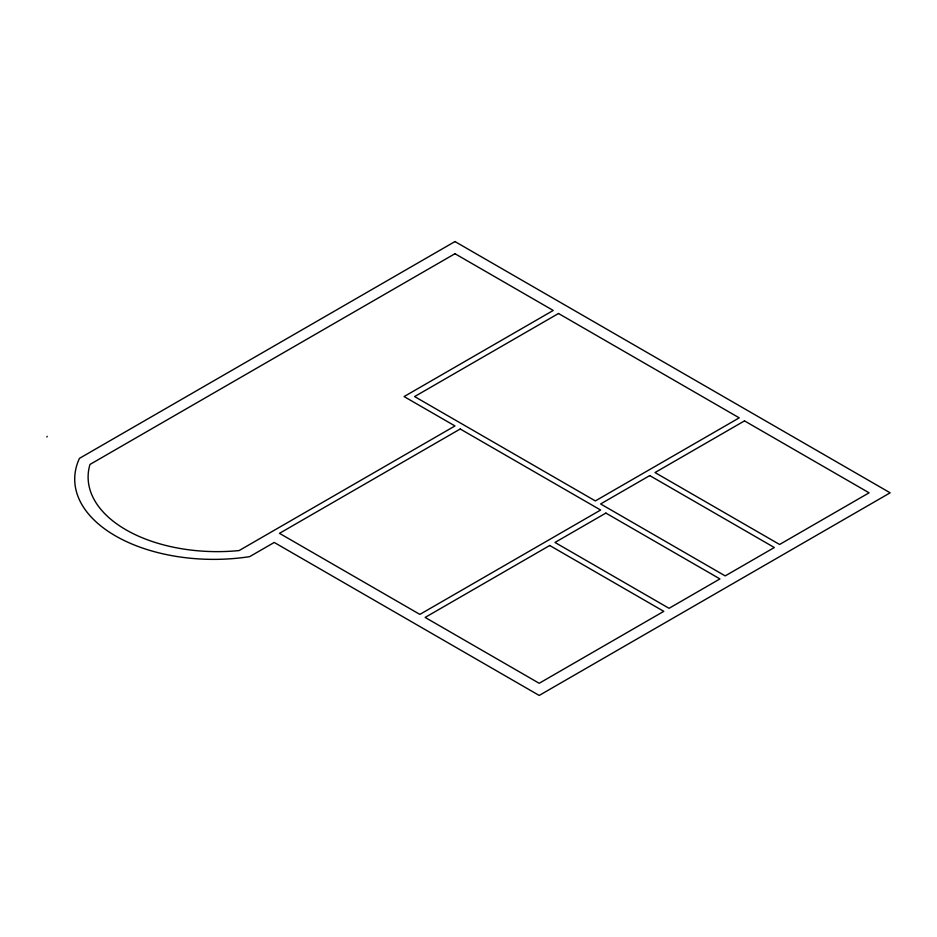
<?xml version="1.0" encoding="UTF-8"?>
<svg xmlns="http://www.w3.org/2000/svg" width="937" height="937" viewBox="0 0 937 937"><rect width="100%" height="100%" fill="white"/><g stroke="black" fill="none" stroke-linecap="round" stroke-linejoin="round"><path stroke-width="1.41" d="M46.85 436.958L47.213 436.349M454.972 241.559L79.446 458.369A138.981 80.242 0 0 0 249.664 556.637L274.225 542.453L539.197 695.441L890.15 492.815L454.972 241.559M454.972 253.716L89.975 464.447A129.165 74.573 0 0 0 239.134 550.558L454.972 425.948L404.081 396.574L553.228 310.452L454.972 253.716M558.499 313.497L414.611 396.574L595.346 500.92L739.234 417.843L558.499 313.497M460.231 428.994L279.484 533.34L419.87 614.391L600.617 510.033L460.231 428.994M649.751 475.586L600.617 503.954L725.203 575.892L774.337 547.524L649.751 475.586M744.505 420.889L655.01 472.553L779.596 544.479L869.091 492.815L744.505 420.889M549.726 545.498L425.14 617.424L539.197 683.284L663.783 611.346L549.726 545.498M605.876 513.078L554.985 542.453L669.053 608.312L719.932 578.925L605.876 513.078"/></g></svg>
